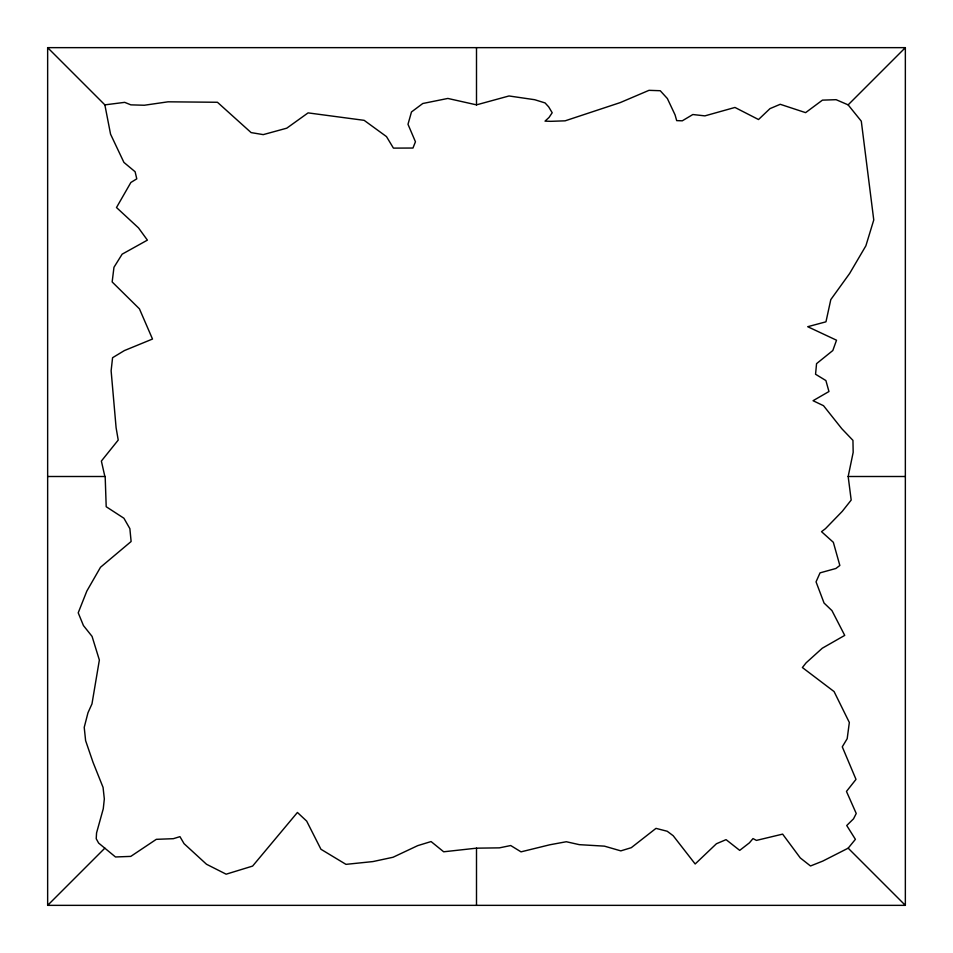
<?xml version="1.0" encoding="UTF-8"?>
<svg xmlns="http://www.w3.org/2000/svg" width="953" height="953" viewBox="0 0 953 953"><rect width="100%" height="100%" fill="white"/><g stroke="black" fill="none" stroke-linecap="round" stroke-linejoin="round"><path stroke-width="1.43" d="M47.65 476.5L105.175 476.5L106.2 506.722L123.914 518.241L129.87 528.653L131.121 541.507L100.506 567.261L86.842 591.051L78.217 612.815L83.435 625.561L92.072 636.401L99.362 660.036L91.976 703.886L87.986 712.725L84.221 727.353L85.615 740.648L93.037 762.34L103.067 787.416L104.33 798.936L103.269 808.775L96.563 832.91L96.217 838.723L98.624 843.071L115.492 856.973L130.775 856.39L156.316 839.331L173.327 838.688L179.95 836.651L184.06 843.667L206.503 864.252L226.147 874.187L252.605 866.086L297.419 812.468L306.687 821.117L320.947 849.266L345.975 864.359L372.957 861.572L393.041 857.259L417.736 845.633L431.078 841.559L443.681 851.791L476.5 848.17L499.396 847.86L510.713 845.537L521.017 851.851L549.774 844.787L566.32 841.737L579.281 844.656L604.416 846.145L620.82 850.874L631.291 847.682L655.986 828.371L667.207 831.254L673.199 835.733L695.166 863.978L716.43 843.739L726.067 839.641L739.707 850.374L749.427 842.821L753.001 838.58L756.432 840.403L782.627 834.125L800.282 857.938L810.503 865.979L822.761 861.095L848.17 848.17L855.401 839.331L846.729 825.512L853.531 818.818L856.235 813.481L846.467 791.419L855.997 779.375L842.273 746.83L847.193 738.67L849.337 722.481L834.078 691.568L802.39 667.541L806.083 662.859L822.272 648.231L844.727 635.389L831.969 610.623L824.059 603.046L816.042 581.854L820.045 572.86L835.912 568.476L839.843 565.463L833.339 542.305L821.534 531.679L825.465 528.665L842.261 511.356L851.184 500.075L848.17 476.5L853.173 452.365L852.947 440.369L841.809 428.707L823.511 405.692L813.052 400.713L828.955 391.528L825.894 380.557L815.554 374.243L816.554 363.653L832.815 350.525L836.52 340.209L807.715 326.712L825.965 321.816L830.802 299.599L849.647 273.463L865.884 245.803L873.758 219.964L861.298 121.186L848.134 104.866L836.103 99.684L822.439 100.136L805.607 112.645L780.233 104.294L769.976 108.63L758.517 119.53L734.954 107.451L704.898 115.873L692.843 114.527L682.288 120.817L676.69 120.626L675.069 114.884L667.374 98.54L660.238 90.726L649.005 90.332L620.177 102.614L565.129 120.828L550.763 121.329L545.033 121.138L549.059 117.433L552.192 112.74L548.69 106.879L545.08 102.936L534.728 99.72L509.009 95.967L476.5 104.866L447.839 98.445L422.775 103.508L411.482 111.954L407.991 124.283L415.448 141.783L412.959 148.037L393.434 148.12L386.489 136.601L364.153 120.34L308.093 112.883L286.77 128.178L263.254 134.623L251.115 132.598L217.439 102.269L168.038 101.816L144.332 105.247L130.847 104.854L124.7 102.352L104.866 104.866L47.65 47.65L905.35 47.65L905.35 905.35L47.65 905.35L47.65 47.65M47.65 905.35L104.866 848.134M848.134 104.866L905.35 47.65M848.17 476.5L905.35 476.5M848.17 848.17L905.35 905.35M104.866 476.5L101.375 461.061L118.22 440.072L116.099 427.718L111.12 370.812L112.573 357.709L124.39 350.573L152.504 339.042L139.424 308.832L112.156 281.945L113.967 267.281L122.151 254.165L147.393 240.132L138.519 227.91L116.492 207.528L130.871 182.476L136.779 178.842L135.112 171.743L123.914 162.403L110.56 134.182L104.866 104.866M476.5 47.65L476.5 104.866M476.5 848.17L476.5 905.35"/></g></svg>
